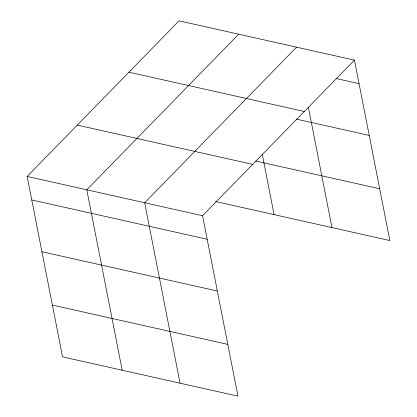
<?xml version="1.0" encoding="UTF-8"?>
<svg xmlns="http://www.w3.org/2000/svg" width="417" height="417" viewBox="0 0 417 417"><rect width="100%" height="100%" fill="white"/><g stroke="black" fill="none" stroke-linecap="round" stroke-linejoin="round"><path stroke-width="0.63" d="M354.45 60.131L202.553 215.725L237.951 396.15L62.55 356.869L27.152 176.448L179.049 20.85L354.45 60.131L389.848 240.552L215.719 201.557M238.686 34.204L86.788 189.803L122.186 370.228M296.565 47.168L144.668 202.761L180.066 383.187M336.415 78.573L359.063 83.645M128.926 72.198L304.321 111.475M296.242 119.08L369.222 135.426M255.678 161.004L379.689 188.771M77.281 125.1L252.676 164.376M27.152 176.448L202.553 215.725M31.765 199.962L207.166 239.238M41.924 251.743L217.325 291.019M52.391 305.093L227.791 344.369M308.33 107.117L331.963 227.593M262.184 153.956L274.084 214.63"/></g></svg>
